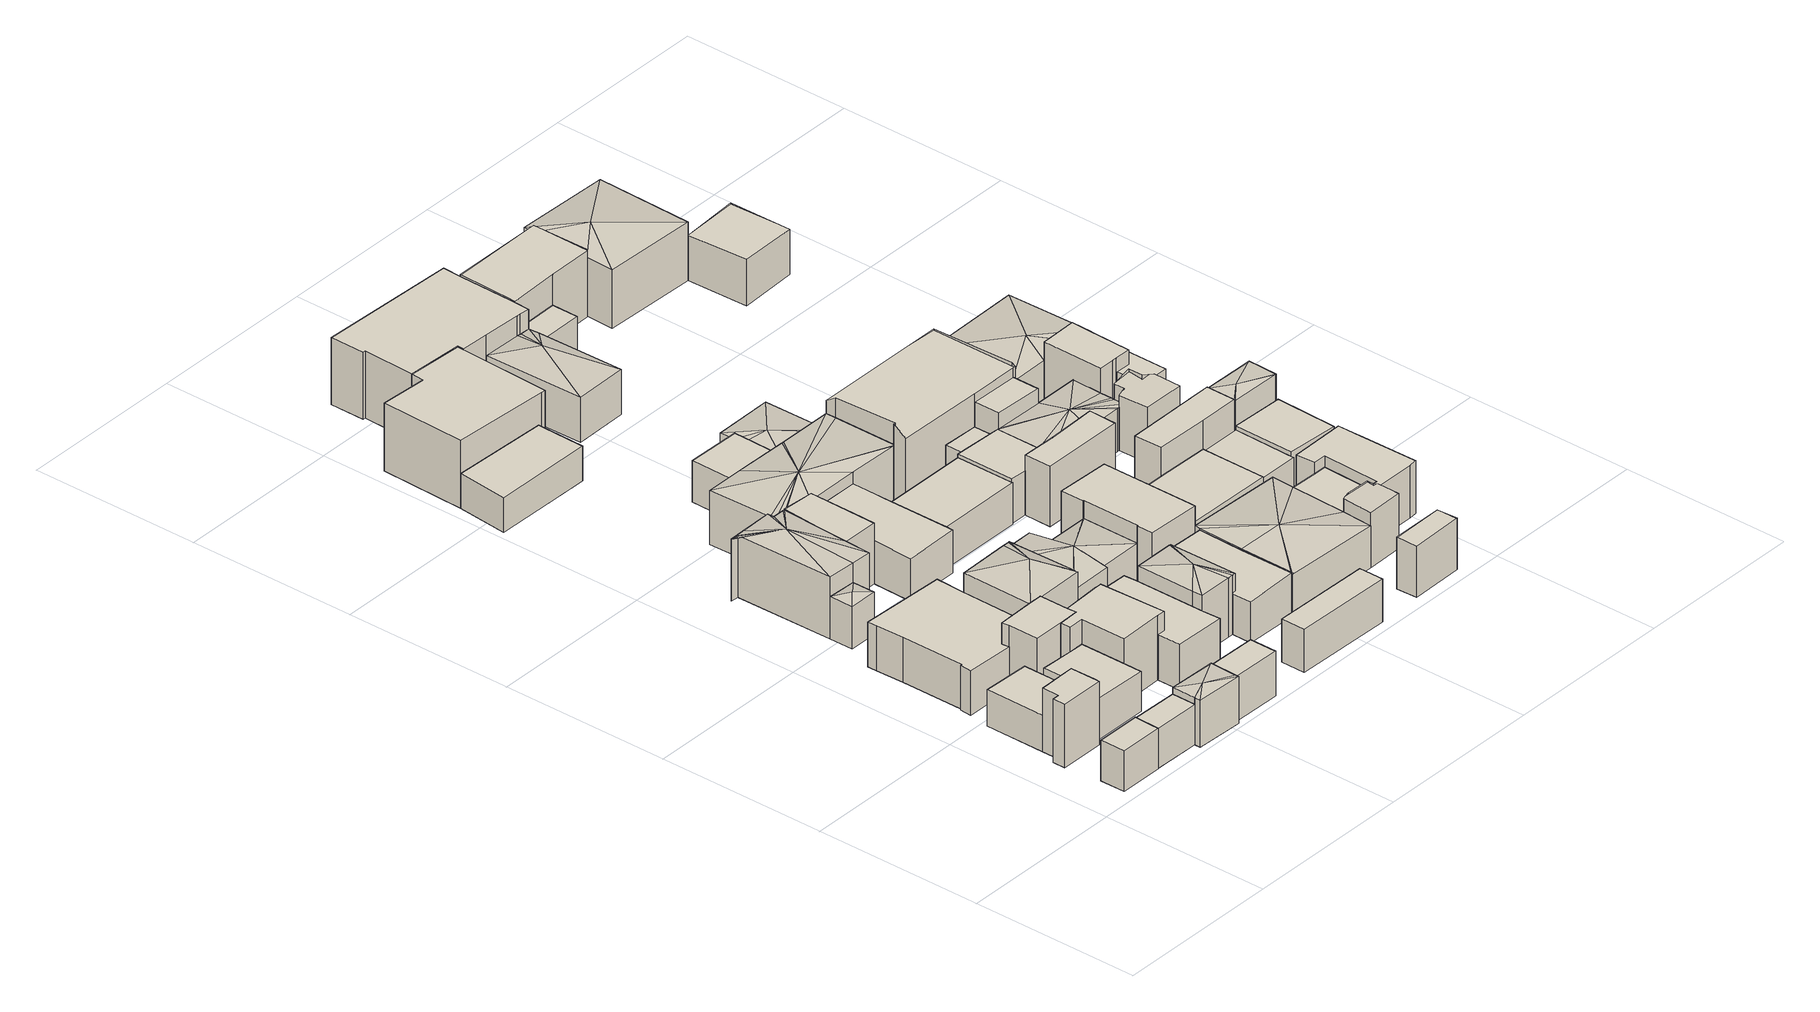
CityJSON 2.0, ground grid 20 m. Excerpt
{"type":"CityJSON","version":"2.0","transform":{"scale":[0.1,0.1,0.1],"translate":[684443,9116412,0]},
"CityObjects":{
"building1":{"type":"Building","attributes":{"Building Type":"Residential","Roof Shape":"gable","Roof Material":"Concrete Glazed Tile","Roof Material Code":"1","Roof Direction":"west","Building Height":4.78,"Roof Slope":26.3,"Footprint Area":15.77,"Solar PV Capacity Low":1.97,"Solar PV Capacity High":2.59,"Solar Annual Energy Low":2846,"Solar Annual Energy High":3751,"Suitable PV Area":11.78},"geometry":[{"type":"MultiSurface","lod":"2.2","boundaries":[[[0,1,2,3,4]],[[4,3,5,6]],[[3,2,7,5]],[[2,1,8,7]],[[1,0,9,8]],[[0,4,6,9]],[[6,5,7,8,9]]]}]},
"building2":{"type":"Building","attributes":{"Building Type":"Residential","Roof Shape":"flat","Roof Material":"Concrete Glazed Tile","Roof Material Code":"1","Roof Direction":"west","Building Height":7.51,"Roof Slope":6.6,"Footprint Area":17.3,"Solar PV Capacity Low":2.17,"Solar PV Capacity High":2.85,"Solar Annual Energy Low":3124,"Solar Annual Energy High":4117,"Suitable PV Area":12.93},"geometry":[{"type":"MultiSurface","lod":"2.2","boundaries":[[[10,11,12,13,14,15,16]],[[16,15,17,18]],[[15,14,19,17]],[[14,13,20,19]],[[13,12,21,20]],[[12,11,22,21]],[[11,10,23,22]],[[10,16,18,23]],[[18,17,19,20,21,22,23]]]}]},
"building3":{"type":"Building","attributes":{"Building Type":"Residential","Roof Shape":"shed","Roof Material":"Concrete Glazed Tile","Roof Material Code":"1","Roof Direction":"west","Building Height":4.11,"Roof Slope":19,"Footprint Area":41.06,"Solar PV Capacity Low":5.14,"Solar PV Capacity High":6.75,"Solar Annual Energy Low":7414,"Solar Annual Energy High":9770,"Suitable PV Area":30.69},"geometry":[{"type":"MultiSurface","lod":"2.2","boundaries":[[[24,12,11,25,26,27]],[[27,26,28,29]],[[26,25,30,28]],[[25,11,31,30]],[[11,12,32,31]],[[12,24,33,32]],[[24,27,29,33]],[[29,28,30,31,32,33]]]}]},
"building4":{"type":"Building","attributes":{"Building Type":"Residential","Roof Shape":"gable","Roof Material":"Concrete Glazed Tile","Roof Material Code":"1","Roof Direction":"west","Building Height":4.69,"Roof Slope":28.3,"Footprint Area":16.14,"Solar PV Capacity Low":2.02,"Solar PV Capacity High":2.65,"Solar Annual Energy Low":2914,"Solar Annual Energy High":3841,"Suitable PV Area":12.07},"geometry":[{"type":"MultiSurface","lod":"2.2","boundaries":[[[34,4,3,35]],[[35,3,36,37]],[[3,4,38,36]],[[4,34,39,38]],[[34,35,37,39]],[[37,36,38,39]]]}]},
"building5":{"type":"Building","attributes":{"Building Type":"Residential","Roof Shape":"shed","Roof Material":"Concrete Glazed Tile","Roof Material Code":"1","Roof Direction":"west","Building Height":4.68,"Roof Slope":18.8,"Footprint Area":48.75,"Solar PV Capacity Low":6.1,"Solar PV Capacity High":8.02,"Solar Annual Energy Low":8801,"Solar Annual Energy High":11598,"Suitable PV Area":36.44},"geometry":[{"type":"MultiSurface","lod":"2.2","boundaries":[[[40,26,25,11,10,41,42,43]],[[43,42,44,45]],[[42,41,46,44]],[[41,10,47,46]],[[10,11,48,47]],[[11,25,49,48]],[[25,26,50,49]],[[26,40,51,50]],[[40,43,45,51]],[[45,44,46,47,48,49,50,51]]]}]},
"building6":{"type":"Building","attributes":{"Building Type":"Residential","Roof Shape":"hip","Roof Material":"Concrete Glazed Tile","Roof Material Code":"1","Roof Direction":"west","Building Height":5.46,"Roof Slope":26.6,"Footprint Area":20.39,"Solar PV Capacity Low":2.55,"Solar PV Capacity High":3.35,"Solar Annual Energy Low":3681,"Solar Annual Energy High":4852,"Suitable PV Area":15.24},"geometry":[{"type":"MultiSurface","lod":"2.2","boundaries":[[[34,35,52,53,54,55,56]],[[56,55,57,58]],[[55,54,59,57]],[[54,53,60,59]],[[53,52,61,60]],[[52,35,62,61]],[[35,34,63,62]],[[34,56,58,63]],[[58,57,64]],[[57,59,64]],[[59,60,64]],[[60,61,64]],[[61,62,64]],[[62,63,64]],[[63,58,64]]]}]},
"building7":{"type":"Building","attributes":{"Building Type":"Residential","Roof Shape":"shed","Roof Material":"Concrete Glazed Tile","Roof Material Code":"1","Roof Direction":"west","Building Height":5.04,"Roof Slope":12.3,"Footprint Area":132.58,"Solar PV Capacity Low":16.6,"Solar PV Capacity High":21.8,"Solar Annual Energy Low":23937,"Solar Annual Energy High":31547,"Suitable PV Area":99.11},"geometry":[{"type":"MultiSurface","lod":"2.2","boundaries":[[[65,66,67,68,69,70,71,72,73,74,75,76]],[[76,75,77,78]],[[75,74,79,77]],[[74,73,80,79]],[[73,72,81,80]],[[72,71,82,81]],[[71,70,83,82]],[[70,69,84,83]],[[69,68,85,84]],[[68,67,86,85]],[[67,66,87,86]],[[66,65,88,87]],[[65,76,78,88]],[[78,77,79,80,81,82,83,84,85,86,87,88]]]}]},
"building8":{"type":"Building","attributes":{"Building Type":"Residential","Roof Shape":"flat","Roof Material":"Concrete Glazed Tile","Roof Material Code":"1","Roof Direction":"west","Building Height":7.63,"Roof Slope":12.2,"Footprint Area":27.35,"Solar PV Capacity Low":3.42,"Solar PV Capacity High":4.5,"Solar Annual Energy Low":4938,"Solar Annual Energy High":6508,"Suitable PV Area":20.45},"geometry":[{"type":"MultiSurface","lod":"2.2","boundaries":[[[71,89,90,91,92,93,94,73,72]],[[72,73,95,96]],[[73,94,97,95]],[[94,93,98,97]],[[93,92,99,98]],[[92,91,100,99]],[[91,90,101,100]],[[90,89,102,101]],[[89,71,103,102]],[[71,72,96,103]],[[96,95,97,98,99,100,101,102,103]]]}]},
"building9":{"type":"Building","attributes":{"Building Type":"Residential","Roof Shape":"hip","Roof Material":"Concrete Glazed Tile","Roof Material Code":"1","Roof Direction":"west","Building Height":5,"Roof Slope":24.6,"Footprint Area":9.31,"Solar PV Capacity Low":1.17,"Solar PV Capacity High":1.53,"Solar Annual Energy Low":1681,"Solar Annual Energy High":2215,"Suitable PV Area":6.96},"geometry":[{"type":"MultiSurface","lod":"2.2","boundaries":[[[104,105,106,107]],[[107,106,108,109]],[[106,105,110,108]],[[105,104,111,110]],[[104,107,109,111]],[[109,108,112]],[[108,110,112]],[[110,111,112]],[[111,109,112]]]}]},
"building10":{"type":"Building","attributes":{"Building Type":"Residential","Roof Shape":"flat","Roof Material":"Concrete Glazed Tile","Roof Material Code":"1","Roof Direction":"west","Building Height":7.56,"Roof Slope":8.3,"Footprint Area":49.57,"Solar PV Capacity Low":6.21,"Solar PV Capacity High":8.15,"Solar Annual Energy Low":8949,"Solar Annual Energy High":11795,"Suitable PV Area":37.05},"geometry":[{"type":"MultiSurface","lod":"2.2","boundaries":[[[113,114,92,91,90,40,43,42,115,116,117]],[[117,116,118,119]],[[116,115,120,118]],[[115,42,121,120]],[[42,43,122,121]],[[43,40,123,122]],[[40,90,101,123]],[[90,91,100,101]],[[91,92,99,100]],[[92,114,124,99]],[[114,113,125,124]],[[113,117,119,125]],[[119,118,120,121,122,123,101,100,99,124,125]]]}]},
"building11":{"type":"Building","attributes":{"Building Type":"Residential","Roof Shape":"hip","Roof Material":"Concrete Glazed Tile","Roof Material Code":"1","Roof Direction":"west","Building Height":7.32,"Roof Slope":21.8,"Footprint Area":71.79,"Solar PV Capacity Low":8.99,"Solar PV Capacity High":11.81,"Solar Annual Energy Low":12962,"Solar Annual Energy High":17083,"Suitable PV Area":53.67},"geometry":[{"type":"MultiSurface","lod":"2.2","boundaries":[[[126,127,128,129,130,131,132,133,134,105,104,135]],[[135,104,136,137]],[[104,105,138,136]],[[105,134,139,138]],[[134,133,140,139]],[[133,132,141,140]],[[132,131,142,141]],[[131,130,143,142]],[[130,129,144,143]],[[129,128,145,144]],[[128,127,146,145]],[[127,126,147,146]],[[126,135,137,147]],[[137,136,148]],[[136,138,148]],[[138,139,148]],[[139,140,148]],[[140,141,148]],[[141,142,148]],[[142,143,148]],[[143,144,148]],[[144,145,148]],[[145,146,148]],[[146,147,148]],[[147,137,148]]]}]},
"building12":{"type":"Building","attributes":{"Building Type":"Residential","Roof Shape":"flat","Roof Material":"Concrete Glazed Tile","Roof Material Code":"1","Roof Direction":"west","Building Height":5.33,"Roof Slope":9.5,"Footprint Area":19.1,"Solar PV Capacity Low":2.39,"Solar PV Capacity High":3.14,"Solar Annual Energy Low":3448,"Solar Annual Energy High":4544,"Suitable PV Area":14.28},"geometry":[{"type":"MultiSurface","lod":"2.2","boundaries":[[[149,56,55,150]],[[150,55,151,152]],[[55,56,153,151]],[[56,149,154,153]],[[149,150,152,154]],[[152,151,153,154]]]}]},
"building13":{"type":"Building","attributes":{"Building Type":"Residential","Roof Shape":"hip","Roof Material":"Concrete Glazed Tile","Roof Material Code":"1","Roof Direction":"west","Building Height":7.33,"Roof Slope":29.8,"Footprint Area":62.28,"Solar PV Capacity Low":7.8,"Solar PV Capacity High":10.24,"Solar Annual Energy Low":11245,"Solar Annual Energy High":14820,"Suitable PV Area":46.56},"geometry":[{"type":"MultiSurface","lod":"2.2","boundaries":[[[155,156,75,74,157,158,159,160]],[[160,159,161,162]],[[159,158,163,161]],[[158,157,164,163]],[[157,74,165,164]],[[74,75,166,165]],[[75,156,167,166]],[[156,155,168,167]],[[155,160,162,168]],[[162,161,169]],[[161,163,169]],[[163,164,169]],[[164,165,169]],[[165,166,169]],[[166,167,169]],[[167,168,169]],[[168,162,169]]]}]},
"building14":{"type":"Building","attributes":{"Building Type":"Residential","Roof Shape":"gable","Roof Material":"Concrete Glazed Tile","Roof Material Code":"1","Roof Direction":"west","Building Height":7.2,"Roof Slope":34.1,"Footprint Area":34.38,"Solar PV Capacity Low":4.31,"Solar PV Capacity High":5.65,"Solar Annual Energy Low":6208,"Solar Annual Energy High":8181,"Suitable PV Area":25.7},"geometry":[{"type":"MultiSurface","lod":"2.2","boundaries":[[[170,171,127,126,172]],[[172,126,173,174]],[[126,127,175,173]],[[127,171,176,175]],[[171,170,177,176]],[[170,172,174,177]],[[174,173,175,176,177]]]}]},
"building15":{"type":"Building","attributes":{"Building Type":"Residential","Roof Shape":"shed","Roof Material":"Concrete Glazed Tile","Roof Material Code":"1","Roof Direction":"west","Building Height":5.22,"Roof Slope":15.3,"Footprint Area":68.19,"Solar PV Capacity Low":8.54,"Solar PV Capacity High":11.21,"Solar Annual Energy Low":12311,"Solar Annual Energy High":16225,"Suitable PV Area":50.97},"geometry":[{"type":"MultiSurface","lod":"2.2","boundaries":[[[178,114,113,117,116,115,179,180,181,182,183,184,185]],[[185,184,186,187]],[[184,183,188,186]],[[183,182,189,188]],[[182,181,190,189]],[[181,180,191,190]],[[180,179,192,191]],[[179,115,193,192]],[[115,116,194,193]],[[116,117,195,194]],[[117,113,196,195]],[[113,114,197,196]],[[114,178,198,197]],[[178,185,187,198]],[[187,186,188,189,190,191,192,193,194,195,196,197,198]]]}]},
"building16":{"type":"Building","attributes":{"Building Type":"Residential","Roof Shape":"flat","Roof Material":"Concrete Glazed Tile","Roof Material Code":"1","Roof Direction":"west","Building Height":4.12,"Roof Slope":5.5,"Footprint Area":69.29,"Solar PV Capacity Low":8.68,"Solar PV Capacity High":11.39,"Solar Annual Energy Low":12509,"Solar Annual Energy High":16486,"Suitable PV Area":51.79},"geometry":[{"type":"MultiSurface","lod":"2.2","boundaries":[[[199,200,201,202]],[[202,201,203,204]],[[201,200,205,203]],[[200,199,206,205]],[[199,202,204,206]],[[204,203,205,206]]]}]},
"building17":{"type":"Building","attributes":{"Building Type":"Residential","Roof Shape":"gable","Roof Material":"Clay Tile Shingle","Roof Material Code":"3","Roof Direction":"west","Building Height":5.03,"Roof Slope":33.8,"Footprint Area":82.22,"Solar PV Capacity Low":10.29,"Solar PV Capacity High":13.52,"Solar Annual Energy Low":14844,"Solar Annual Energy High":19564,"Suitable PV Area":61.46},"geometry":[{"type":"MultiSurface","lod":"2.2","boundaries":[[[170,172,207,208,209,210,211,212,213,214,171]],[[171,214,215,216]],[[214,213,217,215]],[[213,212,218,217]],[[212,211,219,218]],[[211,210,220,219]],[[210,209,221,220]],[[209,208,222,221]],[[208,207,223,222]],[[207,172,224,223]],[[172,170,225,224]],[[170,171,216,225]],[[215,217,218,219,220,221,222,223,224,225,216]]]}]},
"building18":{"type":"Building","attributes":{"Building Type":"Residential","Roof Shape":"shed","Roof Material":"Clay Tile Shingle","Roof Material Code":"3","Roof Direction":"west","Building Height":7.73,"Roof Slope":14.9,"Footprint Area":135.51,"Solar PV Capacity Low":16.97,"Solar PV Capacity High":22.28,"Solar Annual Energy Low":24465,"Solar Annual Energy High":32242,"Suitable PV Area":101.29},"geometry":[{"type":"MultiSurface","lod":"2.2","boundaries":[[[226,227,228,202,229,230,231,232]],[[232,231,233,234]],[[231,230,235,233]],[[230,229,236,235]],[[229,202,237,236]],[[202,228,238,237]],[[228,227,239,238]],[[227,226,240,239]],[[226,232,234,240]],[[234,233,235,236,237,238,239,240]]]}]},
"building19":{"type":"Building","attributes":{"Building Type":"Residential","Roof Shape":"hip","Roof Material":"Concrete Glazed Tile","Roof Material Code":"1","Roof Direction":"west","Building Height":7.01,"Roof Slope":26.9,"Footprint Area":41.71,"Solar PV Capacity Low":5.22,"Solar PV Capacity High":6.86,"Solar Annual Energy Low":7531,"Solar Annual Energy High":9926,"Suitable PV Area":31.18},"geometry":[{"type":"MultiSurface","lod":"2.2","boundaries":[[[241,242,183,182,181,243,244,245,246]],[[246,245,247,248]],[[245,244,249,247]],[[244,243,250,249]],[[243,181,251,250]],[[181,182,252,251]],[[182,183,253,252]],[[183,242,254,253]],[[242,241,255,254]],[[241,246,248,255]],[[248,247,256]],[[247,249,256]],[[249,250,256]],[[250,251,256]],[[251,252,256]],[[252,253,256]],[[253,254,256]],[[254,255,256]],[[255,248,256]]]}]},
"building20":{"type":"Building","attributes":{"Building Type":"Residential","Roof Shape":"hip","Roof Material":"Concrete Glazed Tile","Roof Material Code":"1","Roof Direction":"west","Building Height":4.99,"Roof Slope":22.2,"Footprint Area":86.99,"Solar PV Capacity Low":10.89,"Solar PV Capacity High":14.3,"Solar Annual Energy Low":15705,"Solar Annual Energy High":20698,"Suitable PV Area":65.02},"geometry":[{"type":"MultiSurface","lod":"2.2","boundaries":[[[257,258,259,260,261,155,160,158,159,262,263,264,265]],[[265,264,266,267]],[[264,263,268,266]],[[263,262,269,268]],[[262,159,270,269]],[[159,158,271,270]],[[158,160,272,271]],[[160,155,273,272]],[[155,261,274,273]],[[261,260,275,274]],[[260,259,276,275]],[[259,258,277,276]],[[258,257,278,277]],[[257,265,267,278]],[[267,266,279]],[[266,268,279]],[[268,269,279]],[[269,270,279]],[[270,271,279]],[[271,272,279]],[[272,273,279]],[[273,274,279]],[[274,275,279]],[[275,276,279]],[[276,277,279]],[[277,278,279]],[[278,267,279]]]}]},
"building21":{"type":"Building","attributes":{"Building Type":"Residential","Roof Shape":"hip","Roof Material":"Clay Tile Shingle","Roof Material Code":"3","Roof Direction":"west","Building Height":6.38,"Roof Slope":25.1,"Footprint Area":155.49,"Solar PV Capacity Low":19.47,"Solar PV Capacity High":25.57,"Solar Annual Energy Low":28072,"Solar Annual Energy High":36997,"Suitable PV Area":116.23},"geometry":[{"type":"MultiSurface","lod":"2.2","boundaries":[[[280,281,282,283,284,130,129,128,127,171,214,285,286,287,288]],[[288,287,289,290]],[[287,286,291,289]],[[286,285,292,291]],[[285,214,293,292]],[[214,171,294,293]],[[171,127,295,294]],[[127,128,296,295]],[[128,129,297,296]],[[129,130,298,297]],[[130,284,299,298]],[[284,283,300,299]],[[283,282,301,300]],[[282,281,302,301]],[[281,280,303,302]],[[280,288,290,303]],[[290,289,304]],[[289,291,304]],[[291,292,304]],[[292,293,304]],[[293,294,304]],[[294,295,304]],[[295,296,304]],[[296,297,304]],[[297,298,304]],[[298,299,304]],[[299,300,304]],[[300,301,304]],[[301,302,304]],[[302,303,304]],[[303,290,304]]]}]},
"building22":{"type":"Building","attributes":{"Building Type":"Residential","Roof Shape":"flat","Roof Material":"Concrete Glazed Tile","Roof Material Code":"1","Roof Direction":"west","Building Height":5.06,"Roof Slope":8.4,"Footprint Area":34.23,"Solar PV Capacity Low":4.29,"Solar PV Capacity High":5.63,"Solar Annual Energy Low":6179,"Solar Annual Energy High":8144,"Suitable PV Area":25.58},"geometry":[{"type":"MultiSurface","lod":"2.2","boundaries":[[[305,306,307,308]],[[308,307,309,310]],[[307,306,311,309]],[[306,305,312,311]],[[305,308,310,312]],[[310,309,311,312]]]}]},
"building23":{"type":"Building","attributes":{"Building Type":"Residential","Roof Shape":"flat","Roof Material":"Concrete Glazed Tile","Roof Material Code":"1","Roof Direction":"west","Building Height":4.91,"Roof Slope":11.2,"Footprint Area":39.02,"Solar PV Capacity Low":4.89,"Solar PV Capacity High":6.42,"Solar Annual Energy Low":7045,"Solar Annual Energy High":9285,"Suitable PV Area":29.17},"geometry":[{"type":"MultiSurface","lod":"2.2","boundaries":[[[313,282,281,314,315]],[[315,314,316,317]],[[314,281,318,316]],[[281,282,319,318]],[[282,313,320,319]],[[313,315,317,320]],[[317,316,318,319,320]]]}]},
"building24":{"type":"Building","attributes":{"Building Type":"Residential","Roof Shape":"gable","Roof Material":"Concrete Glazed Tile","Roof Material Code":"1","Roof Direction":"west","Building Height":4.79,"Roof Slope":34.4,"Footprint Area":74.93,"Solar PV Capacity Low":9.38,"Solar PV Capacity High":12.32,"Solar Annual Energy Low":13529,"Solar Annual Energy High":17830,"Suitable PV Area":56.01},"geometry":[{"type":"MultiSurface","lod":"2.2","boundaries":[[[321,322,323,242,246,245,244,324,325,326]],[[326,325,327,328]],[[325,324,329,327]],[[324,244,330,329]],[[244,245,331,330]],[[245,246,332,331]],[[246,242,333,332]],[[242,323,334,333]],[[323,322,335,334]],[[322,321,336,335]],[[321,326,328,336]],[[328,327,329,330,331,332,333,334,335,336]]]}]},
"building25":{"type":"Building","attributes":{"Building Type":"Residential","Roof Shape":"flat","Roof Material":"Concrete Glazed Tile","Roof Material Code":"1","Roof Direction":"west","Building Height":4.92,"Roof Slope":10.2,"Footprint Area":72.99,"Solar PV Capacity Low":9.14,"Solar PV Capacity High":12,"Solar Annual Energy Low":13179,"Solar Annual Energy High":17368,"Suitable PV Area":54.56},"geometry":[{"type":"MultiSurface","lod":"2.2","boundaries":[[[212,211,210,209,337,338,339]],[[339,338,340,341]],[[338,337,342,340]],[[337,209,343,342]],[[209,210,344,343]],[[210,211,345,344]],[[211,212,346,345]],[[212,339,341,346]],[[341,340,342,343,344,345,346]]]}]},
"building26":{"type":"Building","attributes":{"Building Type":"Residential","Roof Shape":"shed","Roof Material":"Concrete Glazed Tile","Roof Material Code":"1","Roof Direction":"west","Building Height":6.86,"Roof Slope":19.3,"Footprint Area":76.65,"Solar PV Capacity Low":9.6,"Solar PV Capacity High":12.6,"Solar Annual Energy Low":13838,"Solar Annual Energy High":18238,"Suitable PV Area":57.29},"geometry":[{"type":"MultiSurface","lod":"2.2","boundaries":[[[347,258,257,265,264,348,349,350,351,352]],[[352,351,353,354]],[[351,350,355,353]],[[350,349,356,355]],[[349,348,357,356]],[[348,264,358,357]],[[264,265,359,358]],[[265,257,360,359]],[[257,258,361,360]],[[258,347,362,361]],[[347,352,354,362]],[[354,353,355,356,357,358,359,360,361,362]]]}]},
"building27":{"type":"Building","attributes":{"Building Type":"Residential","Roof Shape":"shed","Roof Material":"Concrete Glazed Tile","Roof Material Code":"1","Roof Direction":"west","Building Height":7.56,"Roof Slope":16.4,"Footprint Area":178.53,"Solar PV Capacity Low":22.35,"Solar PV Capacity High":29.36,"Solar Annual Energy Low":32233,"Solar Annual Energy High":42480,"Suitable PV Area":133.45},"geometry":[{"type":"MultiSurface","lod":"2.2","boundaries":[[[363,364,365,226,232,231,366,367,368,369,370,371,372]],[[372,371,373,374]],[[371,370,375,373]],[[370,369,376,375]],[[369,368,377,376]],[[368,367,378,377]],[[367,366,379,378]],[[366,231,380,379]],[[231,232,381,380]],[[232,226,240,381]],[[226,365,382,240]],[[365,364,383,382]],[[364,363,384,383]],[[363,372,374,384]],[[374,373,375,376,377,378,379,380,381,240,382,383,384]]]}]},
"building28":{"type":"Building","attributes":{"Building Type":"Residential","Roof Shape":"hip","Roof Material":"Concrete Glazed Tile","Roof Material Code":"1","Roof Direction":"west","Building Height":4.21,"Roof Slope":21.5,"Footprint Area":55.95,"Solar PV Capacity Low":7.01,"Solar PV Capacity High":9.2,"Solar Annual Energy Low":10102,"Solar Annual Energy High":13313,"Suitable PV Area":41.82},"geometry":[{"type":"MultiSurface","lod":"2.2","boundaries":[[[385,315,314,280,288,386,387]],[[387,386,388,389]],[[386,288,390,388]],[[288,280,391,390]],[[280,314,392,391]],[[314,315,393,392]],[[315,385,394,393]],[[385,387,389,394]],[[389,388,395]],[[388,390,395]],[[390,391,395]],[[391,392,395]],[[392,393,395]],[[393,394,395]],[[394,389,395]]]}]},
"building29":{"type":"Building","attributes":{"Building Type":"Residential","Roof Shape":"hip","Roof Material":"Clay Tile Shingle","Roof Material Code":"3","Roof Direction":"west","Building Height":5.3,"Roof Slope":27.4,"Footprint Area":74.65,"Solar PV Capacity Low":9.35,"Solar PV Capacity High":12.28,"Solar Annual Energy Low":13478,"Solar Annual Energy High":17763,"Suitable PV Area":55.8},"geometry":[{"type":"MultiSurface","lod":"2.2","boundaries":[[[369,396,367,366,397,398,399]],[[399,398,400,401]],[[398,397,402,400]],[[397,366,403,402]],[[366,367,404,403]],[[367,396,405,404]],[[396,369,406,405]],[[369,399,401,406]],[[401,400,407]],[[400,402,407]],[[402,403,407]],[[403,404,407]],[[404,405,407]],[[405,406,407]],[[406,401,407]]]}]},
"building30":{"type":"Building","attributes":{"Building Type":"Residential","Roof Shape":"hip","Roof Material":"Concrete Aluminum Tile","Roof Material Code":"2","Roof Direction":"west","Building Height":4.99,"Roof Slope":21.9,"Footprint Area":147.91,"Solar PV Capacity Low":18.52,"Solar PV Capacity High":24.32,"Solar Annual Energy Low":26704,"Solar Annual Energy High":35194,"Suitable PV Area":110.56},"geometry":[{"type":"MultiSurface","lod":"2.2","boundaries":[[[408,322,321,326,325,409,410,411,412,413]],[[413,412,414,415]],[[412,411,416,414]],[[411,410,417,416]],[[410,409,418,417]],[[409,325,419,418]],[[325,326,328,419]],[[326,321,420,328]],[[321,322,421,420]],[[322,408,422,421]],[[408,413,415,422]],[[415,414,423]],[[414,416,423]],[[416,417,423]],[[417,418,423]],[[418,419,423]],[[419,328,423]],[[328,420,423]],[[420,421,423]],[[421,422,423]],[[422,415,423]]]}]},
"building31":{"type":"Building","attributes":{"Building Type":"Residential","Roof Shape":"shed","Roof Material":"Concrete Glazed Tile","Roof Material Code":"1","Roof Direction":"west","Building Height":5.12,"Roof Slope":16.5,"Footprint Area":42.01,"Solar PV Capacity Low":5.26,"Solar PV Capacity High":6.91,"Solar Annual Energy Low":7585,"Solar Annual Energy High":9996,"Suitable PV Area":31.4},"geometry":[{"type":"MultiSurface","lod":"2.2","boundaries":[[[424,425,339,338,426,427,428,429]],[[429,428,430,431]],[[428,427,432,430]],[[427,426,433,432]],[[426,338,434,433]],[[338,339,435,434]],[[339,425,436,435]],[[425,424,437,436]],[[424,429,431,437]],[[431,430,432,433,434,435,436,437]]]}]},
"building32":{"type":"Building","attributes":{"Building Type":"Residential","Roof Shape":"shed","Roof Material":"Concrete Glazed Tile","Roof Material Code":"1","Roof Direction":"west","Building Height":4.43,"Roof Slope":15,"Footprint Area":11.63,"Solar PV Capacity Low":1.46,"Solar PV Capacity High":1.91,"Solar Annual Energy Low":2100,"Solar Annual Energy High":2767,"Suitable PV Area":8.69},"geometry":[{"type":"MultiSurface","lod":"2.2","boundaries":[[[438,425,424,439]],[[439,424,440,441]],[[424,425,442,440]],[[425,438,443,442]],[[438,439,441,443]],[[441,440,442,443]]]}]},
"building33":{"type":"Building","attributes":{"Building Type":"Residential","Roof Shape":"flat","Roof Material":"Concrete Glazed Tile","Roof Material Code":"1","Roof Direction":"west","Building Height":7.09,"Roof Slope":9.6,"Footprint Area":32.17,"Solar PV Capacity Low":4.03,"Solar PV Capacity High":5.29,"Solar Annual Energy Low":5807,"Solar Annual Energy High":7654,"Suitable PV Area":24.04},"geometry":[{"type":"MultiSurface","lod":"2.2","boundaries":[[[426,444,445,446,427]],[[427,446,447,448]],[[446,445,449,447]],[[445,444,450,449]],[[444,426,451,450]],[[426,427,448,451]],[[448,447,449,450,451]]]}]},
"building34":{"type":"Building","attributes":{"Building Type":"Residential","Roof Shape":"gable","Roof Material":"Concrete Glazed Tile","Roof Material Code":"1","Roof Direction":"west","Building Height":6.03,"Roof Slope":28.9,"Footprint Area":16.14,"Solar PV Capacity Low":2.02,"Solar PV Capacity High":2.65,"Solar Annual Energy Low":2913,"Solar Annual Energy High":3840,"Suitable PV Area":12.06},"geometry":[{"type":"MultiSurface","lod":"2.2","boundaries":[[[452,453,454,455]],[[455,454,456,457]],[[454,453,458,456]],[[453,452,459,458]],[[452,455,457,459]],[[457,456,458,459]]]}]},
"building35":{"type":"Building","attributes":{"Building Type":"Residential","Roof Shape":"flat","Roof Material":"Concrete Glazed Tile","Roof Material Code":"1","Roof Direction":"west","Building Height":4.4,"Roof Slope":14.8,"Footprint Area":85.26,"Solar PV Capacity Low":10.67,"Solar PV Capacity High":14.02,"Solar Annual Energy Low":15393,"Solar Annual Energy High":20286,"Suitable PV Area":63.73},"geometry":[{"type":"MultiSurface","lod":"2.2","boundaries":[[[460,351,350,461,462,463]],[[463,462,464,465]],[[462,461,466,464]],[[461,350,467,466]],[[350,351,468,467]],[[351,460,469,468]],[[460,463,465,469]],[[465,464,466,467,468,469]]]}]},
"building36":{"type":"Building","attributes":{"Building Type":"Residential","Roof Shape":"gable","Roof Material":"Concrete Glazed Tile","Roof Material Code":"1","Roof Direction":"west","Building Height":7.94,"Roof Slope":34.4,"Footprint Area":172.15,"Solar PV Capacity Low":21.55,"Solar PV Capacity High":28.31,"Solar Annual Energy Low":31080,"Solar Annual Energy High":40962,"Suitable PV Area":128.68},"geometry":[{"type":"MultiSurface","lod":"2.2","boundaries":[[[470,471,386,288,287,286,285,472,473,474,475]],[[475,474,476,477]],[[474,473,478,476]],[[473,472,479,478]],[[472,285,480,479]],[[285,286,481,480]],[[286,287,482,481]],[[287,288,483,482]],[[288,386,484,483]],[[386,471,485,484]],[[471,470,486,485]],[[470,475,477,486]],[[477,476,478,479,480,481,482,483,484,485,486]]]}]},
"building37":{"type":"Building","attributes":{"Building Type":"Residential","Roof Shape":"flat","Roof Material":"Concrete Glazed Tile","Roof Material Code":"1","Roof Direction":"west","Building Height":4.2,"Roof Slope":14.7,"Footprint Area":18.39,"Solar PV Capacity Low":2.3,"Solar PV Capacity High":3.02,"Solar Annual Energy Low":3320,"Solar Annual Energy High":4376,"Suitable PV Area":13.75},"geometry":[{"type":"MultiSurface","lod":"2.2","boundaries":[[[487,370,369,399,488]],[[488,399,489,490]],[[399,369,491,489]],[[369,370,492,491]],[[370,487,493,492]],[[487,488,490,493]],[[490,489,491,492,493]]]}]},
"building38":{"type":"Building","attributes":{"Building Type":"Residential","Roof Shape":"gable","Roof Material":"Concrete Glazed Tile","Roof Material Code":"1","Roof Direction":"west","Building Height":6.54,"Roof Slope":33.2,"Footprint Area":14.38,"Solar PV Capacity Low":1.8,"Solar PV Capacity High":2.36,"Solar Annual Energy Low":2596,"Solar Annual Energy High":3421,"Suitable PV Area":10.75},"geometry":[{"type":"MultiSurface","lod":"2.2","boundaries":[[[494,495,496,497,411,410,498]],[[498,410,499,500]],[[410,411,501,499]],[[411,497,502,501]],[[497,496,503,502]],[[496,495,504,503]],[[495,494,505,504]],[[494,498,500,505]],[[500,499,501,502,503,504,505]]]}]},
"building39":{"type":"Building","attributes":{"Building Type":"Residential","Roof Shape":"flat","Roof Material":"Concrete Glazed Tile","Roof Material Code":"1","Roof Direction":"west","Building Height":4.87,"Roof Slope":10.5,"Footprint Area":32.49,"Solar PV Capacity Low":4.07,"Solar PV Capacity High":5.34,"Solar Annual Energy Low":5867,"Solar Annual Energy High":7732,"Suitable PV Area":24.29},"geometry":[{"type":"MultiSurface","lod":"2.2","boundaries":[[[506,412,411,497,496,507,508]],[[508,507,509,510]],[[507,496,511,509]],[[496,497,512,511]],[[497,411,513,512]],[[411,412,514,513]],[[412,506,515,514]],[[506,508,510,515]],[[510,509,511,512,513,514,515]]]}]},
"building40":{"type":"Building","attributes":{"Building Type":"Residential","Roof Shape":"shed","Roof Material":"Concrete Glazed Tile","Roof Material Code":"1","Roof Direction":"west","Building Height":6.82,"Roof Slope":19.2,"Footprint Area":18.29,"Solar PV Capacity Low":2.29,"Solar PV Capacity High":3.01,"Solar Annual Energy Low":3303,"Solar Annual Energy High":4353,"Suitable PV Area":13.67},"geometry":[{"type":"MultiSurface","lod":"2.2","boundaries":[[[474,473,516,517]],[[517,516,518,519]],[[516,473,520,518]],[[473,474,521,520]],[[474,517,519,521]],[[519,518,520,521]]]}]},
"building41":{"type":"Building","attributes":{"Building Type":"Residential","Roof Shape":"hip","Roof Material":"Concrete Glazed Tile","Roof Material Code":"1","Roof Direction":"west","Building Height":5.05,"Roof Slope":28.3,"Footprint Area":77.41,"Solar PV Capacity Low":9.69,"Solar PV Capacity High":12.73,"Solar Annual Energy Low":13976,"Solar Annual Energy High":18419,"Suitable PV Area":57.86},"geometry":[{"type":"MultiSurface","lod":"2.2","boundaries":[[[428,427,446,522,523,524,525,526,527,528,517,516,429]],[[429,516,529,431]],[[516,517,530,529]],[[517,528,531,530]],[[528,527,532,531]],[[527,526,533,532]],[[526,525,534,533]],[[525,524,535,534]],[[524,523,536,535]],[[523,522,537,536]],[[522,446,538,537]],[[446,427,432,538]],[[427,428,430,432]],[[428,429,431,430]],[[431,529,539]],[[529,530,539]],[[530,531,539]],[[531,532,539]],[[532,533,539]],[[533,534,539]],[[534,535,539]],[[535,536,539]],[[536,537,539]],[[537,538,539]],[[538,432,539]],[[432,430,539]],[[430,431,539]]]}]},
"building42":{"type":"Building","attributes":{"Building Type":"Residential","Roof Shape":"gable","Roof Material":"Concrete Glazed Tile","Roof Material Code":"1","Roof Direction":"west","Building Height":7.72,"Roof Slope":34.5,"Footprint Area":80.67,"Solar PV Capacity Low":10.1,"Solar PV Capacity High":13.27,"Solar Annual Energy Low":14564,"Solar Annual Energy High":19194,"Suitable PV Area":60.3},"geometry":[{"type":"MultiSurface","lod":"2.2","boundaries":[[[540,541,371,370,487,542]],[[542,487,543,544]],[[487,370,545,543]],[[370,371,546,545]],[[371,541,547,546]],[[541,540,548,547]],[[540,542,544,548]],[[544,543,545,546,547,548]]]}]},
"building43":{"type":"Building","attributes":{"Building Type":"Residential","Roof Shape":"gable","Roof Material":"Concrete Glazed Tile","Roof Material Code":"1","Roof Direction":"west","Building Height":7.78,"Roof Slope":25.9,"Footprint Area":37.51,"Solar PV Capacity Low":4.7,"Solar PV Capacity High":6.17,"Solar Annual Energy Low":6773,"Solar Annual Energy High":8926,"Suitable PV Area":28.04},"geometry":[{"type":"MultiSurface","lod":"2.2","boundaries":[[[549,460,463,550,551]],[[551,550,552,553]],[[550,463,554,552]],[[463,460,555,554]],[[460,549,556,555]],[[549,551,553,556]],[[553,552,554,555,556]]]}]},
"building44":{"type":"Building","attributes":{"Building Type":"Residential","Roof Shape":"gable","Roof Material":"Concrete Glazed Tile","Roof Material Code":"1","Roof Direction":"west","Building Height":4.1,"Roof Slope":34.1,"Footprint Area":37.15,"Solar PV Capacity Low":4.65,"Solar PV Capacity High":6.11,"Solar Annual Energy Low":6708,"Solar Annual Energy High":8840,"Suitable PV Area":27.77},"geometry":[{"type":"MultiSurface","lod":"2.2","boundaries":[[[550,463,462,557,558,559,560]],[[560,559,561,562]],[[559,558,563,561]],[[558,557,564,563]],[[557,462,565,564]],[[462,463,566,565]],[[463,550,567,566]],[[550,560,562,567]],[[562,561,563,564,565,566,567]]]}]},
"building45":{"type":"Building","attributes":{"Building Type":"Residential","Roof Shape":"flat","Roof Material":"Concrete Glazed Tile","Roof Material Code":"1","Roof Direction":"west","Building Height":6.16,"Roof Slope":13.2,"Footprint Area":55.18,"Solar PV Capacity Low":6.91,"Solar PV Capacity High":9.07,"Solar Annual Energy Low":9962,"Solar Annual Energy High":13129,"Suitable PV Area":41.24},"geometry":[{"type":"MultiSurface","lod":"2.2","boundaries":[[[568,506,508,507,496,495,494,569,570,571,572,573,574,575]],[[575,574,576,577]],[[574,573,578,576]],[[573,572,579,578]],[[572,571,580,579]],[[571,570,581,580]],[[570,569,582,581]],[[569,494,583,582]],[[494,495,584,583]],[[495,496,585,584]],[[496,507,586,585]],[[507,508,587,586]],[[508,506,588,587]],[[506,568,589,588]],[[568,575,577,589]],[[577,576,578,579,580,581,582,583,584,585,586,587,588,589]]]}]},
"building46":{"type":"Building","attributes":{"Building Type":"Residential","Roof Shape":"gable","Roof Material":"Concrete Glazed Tile","Roof Material Code":"1","Roof Direction":"west","Building Height":6.52,"Roof Slope":28.3,"Footprint Area":20.37,"Solar PV Capacity Low":2.55,"Solar PV Capacity High":3.35,"Solar Annual Energy Low":3677,"Solar Annual Energy High":4846,"Suitable PV Area":15.22},"geometry":[{"type":"MultiSurface","lod":"2.2","boundaries":[[[525,524,523,590,591,592,593,594]],[[594,593,595,596]],[[593,592,597,595]],[[592,591,598,597]],[[591,590,599,598]],[[590,523,600,599]],[[523,524,601,600]],[[524,525,602,601]],[[525,594,596,602]],[[596,595,597,598,599,600,601,602]]]}]},
"building47":{"type":"Building","attributes":{"Building Type":"Residential","Roof Shape":"shed","Roof Material":"Concrete Glazed Tile","Roof Material Code":"1","Roof Direction":"west","Building Height":4.51,"Roof Slope":10.7,"Footprint Area":46.13,"Solar PV Capacity Low":5.78,"Solar PV Capacity High":7.59,"Solar Annual Energy Low":8328,"Solar Annual Energy High":10976,"Suitable PV Area":34.48},"geometry":[{"type":"MultiSurface","lod":"2.2","boundaries":[[[603,604,560,559,605,606]],[[606,605,607,608]],[[605,559,609,607]],[[559,560,610,609]],[[560,604,611,610]],[[604,603,612,611]],[[603,606,608,612]],[[608,607,609,610,611,612]]]}]},
"building48":{"type":"Building","attributes":{"Building Type":"Residential","Roof Shape":"flat","Roof Material":"Concrete Glazed Tile","Roof Material Code":"1","Roof Direction":"west","Building Height":7.99,"Roof Slope":8.1,"Footprint Area":31.73,"Solar PV Capacity Low":3.97,"Solar PV Capacity High":5.22,"Solar Annual Energy Low":5728,"Solar Annual Energy High":7549,"Suitable PV Area":23.72},"geometry":[{"type":"MultiSurface","lod":"2.2","boundaries":[[[613,614,615,616,527,617,618,619]],[[619,618,620,621]],[[618,617,622,620]],[[617,527,623,622]],[[527,616,624,623]],[[616,615,625,624]],[[615,614,626,625]],[[614,613,627,626]],[[613,619,621,627]],[[621,620,622,623,624,625,626,627]]]}]},
"building49":{"type":"Building","attributes":{"Building Type":"Residential","Roof Shape":"hip","Roof Material":"Concrete Glazed Tile","Roof Material Code":"1","Roof Direction":"west","Building Height":7.57,"Roof Slope":24.4,"Footprint Area":22.02,"Solar PV Capacity Low":2.76,"Solar PV Capacity High":3.62,"Solar Annual Energy Low":3975,"Solar Annual Energy High":5238,"Suitable PV Area":16.46},"geometry":[{"type":"MultiSurface","lod":"2.2","boundaries":[[[551,550,560,603,604,628]],[[628,604,629,630]],[[604,603,631,629]],[[603,560,632,631]],[[560,550,633,632]],[[550,551,634,633]],[[551,628,630,634]],[[630,629,635]],[[629,631,635]],[[631,632,635]],[[632,633,635]],[[633,634,635]],[[634,630,635]]]}]},
"building50":{"type":"Building","attributes":{"Building Type":"Residential","Roof Shape":"shed","Roof Material":"Concrete Glazed Tile","Roof Material Code":"1","Roof Direction":"west","Building Height":6.26,"Roof Slope":14.9,"Footprint Area":19.43,"Solar PV Capacity Low":2.43,"Solar PV Capacity High":3.2,"Solar Annual Energy Low":3508,"Solar Annual Energy High":4623,"Suitable PV Area":14.52},"geometry":[{"type":"MultiSurface","lod":"2.2","boundaries":[[[613,619,618,636,594,593,592,637,638,639]],[[639,638,640,641]],[[638,637,642,640]],[[637,592,643,642]],[[592,593,644,643]],[[593,594,645,644]],[[594,636,646,645]],[[636,618,647,646]],[[618,619,648,647]],[[619,613,649,648]],[[613,639,641,649]],[[641,640,642,643,644,645,646,647,648,649]]]}]},
"building51":{"type":"Building","attributes":{"Building Type":"Residential","Roof Shape":"hip","Roof Material":"Concrete Glazed Tile","Roof Material Code":"1","Roof Direction":"west","Building Height":5.78,"Roof Slope":20.9,"Footprint Area":118.64,"Solar PV Capacity Low":14.86,"Solar PV Capacity High":19.51,"Solar Annual Energy Low":21421,"Solar Annual Energy High":28231,"Suitable PV Area":88.69},"geometry":[{"type":"MultiSurface","lod":"2.2","boundaries":[[[650,471,470,616,615,651]],[[651,615,652,653]],[[615,616,654,652]],[[616,470,655,654]],[[470,471,656,655]],[[471,650,657,656]],[[650,651,653,657]],[[653,652,658]],[[652,654,658]],[[654,655,658]],[[655,656,658]],[[656,657,658]],[[657,653,658]]]}]},
"building52":{"type":"Building","attributes":{"Building Type":"Residential","Roof Shape":"hip","Roof Material":"Concrete Glazed Tile","Roof Material Code":"1","Roof Direction":"west","Building Height":6.9,"Roof Slope":27.1,"Footprint Area":129.5,"Solar PV Capacity Low":16.21,"Solar PV Capacity High":21.3,"Solar Annual Energy Low":23381,"Solar Annual Energy High":30815,"Suitable PV Area":96.8},"geometry":[{"type":"MultiSurface","lod":"2.2","boundaries":[[[659,541,540,660,661,662]],[[662,661,663,664]],[[661,660,665,663]],[[660,540,666,665]],[[540,541,667,666]],[[541,659,668,667]],[[659,662,664,668]],[[664,663,669]],[[663,665,669]],[[665,666,669]],[[666,667,669]],[[667,668,669]],[[668,664,669]]]}]},
"building53":{"type":"Building","attributes":{"Building Type":"Residential","Roof Shape":"gable","Roof Material":"Clay Tile Shingle","Roof Material Code":"3","Roof Direction":"west","Building Height":5.35,"Roof Slope":26.7,"Footprint Area":51.14,"Solar PV Capacity Low":6.4,"Solar PV Capacity High":8.41,"Solar Annual Energy Low":9233,"Solar Annual Energy High":12169,"Suitable PV Area":38.23},"geometry":[{"type":"MultiSurface","lod":"2.2","boundaries":[[[661,670,671,672]],[[672,671,673,674]],[[671,670,675,673]],[[670,661,676,675]],[[661,672,674,676]],[[674,673,675,676]]]}]}
},
"vertices":[
[46,45,0],[46,15,0],[98,15,0],[98,16,0],[99,45,0],[98,16,48],[99,45,48],[98,15,48],[46,15,48],[46,45,48],
[94,93,0],[94,123,0],[49,122,0],[49,102,0],[41,102,0],[41,87,0],[94,87,0],[41,87,75],[94,87,75],[41,102,75],[49,102,75],[49,122,75],[94,123,75],[94,93,75],
[49,193,0],[107,123,0],[107,169,0],[107,193,0],[107,169,41],[107,193,41],[107,123,41],[94,123,42],[49,122,43],[49,193,43],
[155,44,0],[155,15,0],[98,16,47],[155,15,47],[99,45,47],[155,44,47],
[148,169,0],[166,93,0],[166,115,0],[166,169,0],[166,115,47],[166,169,47],[166,93,47],[94,93,49],[94,123,49],[107,123,49],[107,169,49],[148,169,47],
[154,15,0],[154,8,0],[211,6,0],[211,10,0],[212,42,0],[211,10,55],[212,42,55],[211,6,55],[154,8,55],[154,15,55],[155,15,55],[155,44,55],[176,23,58],
[55,350,0],[55,339,0],[56,306,0],[56,231,0],[54,231,0],[53,217,0],[112,217,0],[111,226,0],[158,227,0],[158,228,0],[159,314,0],[160,349,0],[159,314,50],[160,349,50],[158,228,50],[158,227,50],[111,226,51],[112,217,51],[53,217,53],[54,231,53],[56,231,53],[56,306,53],[55,339,53],[55,350,53],
[112,181,0],[148,181,0],[173,182,0],[172,193,0],[172,227,0],[170,227,0],[158,227,76],[111,226,76],[170,227,76],[172,227,76],[172,193,76],[173,182,76],[148,181,76],[112,181,76],[112,217,76],
[103,409,0],[69,410,0],[69,382,0],[103,382,0],[69,382,50],[103,382,50],[69,410,50],[103,409,50],[86,396,53],
[222,195,0],[218,195,0],[219,116,0],[229,116,0],[226,195,0],[229,116,76],[226,195,76],[219,116,76],[166,115,76],[166,169,76],[148,169,76],[218,195,76],[222,195,76],
[128,439,0],[132,521,0],[130,521,0],[116,521,0],[116,529,0],[77,528,0],[59,528,0],[59,527,0],[68,527,0],[127,408,0],[103,409,73],[127,408,73],[69,410,73],[68,527,73],[59,527,73],[59,528,73],[77,528,73],[116,529,73],[116,521,73],[130,521,73],[132,521,73],[128,439,73],[100,492,79],
[271,41,0],[271,9,0],[211,10,53],[271,9,53],[212,42,53],[271,41,53],
[228,315,0],[221,315,0],[232,229,0],[231,233,0],[232,233,0],[230,315,0],[232,233,73],[230,315,73],[231,233,73],[232,229,73],[158,228,73],[159,314,73],[221,315,73],[228,315,73],[211,273,80],
[172,466,0],[172,520,0],[172,439,0],[128,439,72],[172,439,72],[132,521,74],[172,520,72],[172,466,72],
[218,209,0],[219,88,0],[282,89,0],[281,111,0],[281,123,0],[281,193,0],[281,195,0],[280,210,0],[281,195,52],[280,210,52],[281,193,52],[281,123,52],[281,111,52],[282,89,52],[219,88,54],[219,116,54],[229,116,54],[226,195,54],[222,195,54],[218,195,54],[218,209,54],
[9,777,0],[129,776,0],[130,833,0],[15,837,0],[130,833,41],[15,837,41],[129,776,41],[9,777,41],
[171,392,0],[236,392,0],[236,402,0],[236,404,0],[236,411,0],[236,472,0],[236,475,0],[237,520,0],[237,520,50],[172,520,51],[236,475,51],[236,472,51],[236,411,51],[236,404,51],[236,402,51],[236,392,51],[171,392,50],[172,439,51],[172,466,51],
[76,950,0],[75,935,0],[18,937,0],[135,833,0],[140,833,0],[144,940,0],[144,948,0],[144,940,77],[144,948,77],[140,833,77],[135,833,77],[15,837,80],[18,937,80],[75,935,79],[76,950,79],
[328,193,0],[329,193,0],[322,111,0],[328,111,0],[332,111,0],[331,193,0],[332,111,70],[331,193,70],[328,111,70],[322,111,70],[281,111,70],[281,123,70],[281,193,70],[329,193,70],[328,193,70],[313,149,75],
[335,307,0],[334,307,0],[282,307,0],[281,332,0],[228,331,0],[283,234,0],[283,238,0],[334,238,0],[335,238,0],[334,238,50],[335,238,50],[283,238,50],[283,234,50],[232,233,50],[231,233,50],[230,315,50],[228,315,50],[228,331,50],[281,332,50],[282,307,50],[334,307,50],[335,307,50],[282,276,58],
[234,607,0],[232,607,0],[168,608,0],[122,608,0],[124,529,0],[298,519,0],[300,519,0],[300,595,0],[300,607,0],[300,595,64],[300,607,64],[300,519,64],[298,519,64],[237,520,64],[172,520,64],[132,521,64],[130,521,64],[116,521,64],[116,529,64],[124,529,64],[122,608,64],[168,608,64],[232,607,64],[234,607,64],[194,554,72],
[321,14,0],[439,12,0],[439,41,0],[321,43,0],[439,41,51],[321,43,51],[439,12,51],[321,14,51],
[169,669,0],[233,657,0],[233,668,0],[233,657,49],[233,668,49],[232,607,49],[168,608,49],[169,669,49],
[392,153,0],[394,208,0],[329,209,0],[328,88,0],[390,87,0],[392,87,0],[390,87,51],[392,87,50],[328,88,48],[328,111,48],[332,111,51],[331,193,50],[329,193,49],[329,209,49],[394,208,48],[392,153,49],
[340,402,0],[340,403,0],[340,472,0],[340,403,49],[340,472,49],[340,402,49],[236,402,49],[236,404,49],[236,411,49],[236,472,49],
[334,335,0],[334,219,0],[400,219,0],[400,225,0],[400,302,0],[400,335,0],[400,302,69],[400,335,69],[400,225,69],[400,219,69],[334,219,71],[334,238,71],[335,238,71],[335,307,71],[334,307,71],[334,335,71],
[75,1052,0],[75,1011,0],[78,1011,0],[178,940,0],[225,939,0],[229,939,0],[241,938,0],[242,956,0],[243,1027,0],[244,1049,0],[243,1027,76],[244,1049,76],[242,956,76],[241,938,76],[229,939,76],[225,939,76],[178,940,77],[144,940,78],[144,948,78],[78,1011,79],[75,1011,79],[75,1052,79],
[232,686,0],[304,607,0],[303,687,0],[304,607,42],[303,687,42],[300,607,42],[234,607,42],[233,657,42],[233,668,42],[232,686,42],[259,648,48],
[229,938,0],[180,821,0],[244,822,0],[242,925,0],[244,822,53],[242,925,53],[180,821,53],[178,940,53],[225,939,53],[229,938,53],[241,938,53],[220,903,59],
[395,215,0],[390,86,0],[505,82,0],[507,118,0],[509,185,0],[510,211,0],[509,185,50],[510,211,50],[507,118,50],[505,82,50],[390,86,50],[390,87,50],[392,153,50],[394,208,50],[395,215,50],[438,143,60],
[398,472,0],[354,472,0],[360,403,0],[401,402,0],[401,419,0],[401,472,0],[401,419,51],[401,472,51],[401,402,51],[360,403,52],[340,403,53],[340,472,53],[354,472,53],[398,472,51],
[354,499,0],[398,499,0],[398,472,44],[398,499,44],[354,472,45],[354,499,45],
[360,371,0],[460,371,0],[461,404,0],[461,404,71],[401,402,71],[460,371,71],[360,371,71],[360,403,71],
[494,14,0],[557,15,0],[557,40,0],[493,39,0],[557,40,60],[493,39,61],[557,15,61],[494,14,60],
[448,302,0],[511,224,0],[511,285,0],[511,301,0],[511,285,44],[511,301,44],[511,224,44],[400,225,44],[400,302,44],[448,302,44],
[465,507,0],[465,607,0],[297,503,0],[403,503,0],[462,503,0],[465,503,0],[462,503,79],[465,503,79],[403,503,79],[297,503,80],[298,519,90],[300,519,90],[300,595,87],[300,607,79],[304,607,79],[465,607,79],[465,507,82],
[301,957,0],[301,926,0],[242,925,42],[301,926,42],[241,938,42],[242,956,42],[301,957,42],
[549,109,0],[542,109,0],[542,117,0],[514,118,0],[549,83,0],[505,82,65],[549,83,65],[507,118,66],[514,118,69],[542,117,69],[542,109,69],[549,109,65],
[542,184,0],[555,116,0],[557,184,0],[555,116,49],[557,184,49],[542,117,49],[514,118,49],[507,118,49],[509,185,49],[542,184,49],
[403,472,0],[462,471,0],[403,472,69],[462,471,68],[403,503,69],[462,503,68],
[505,405,0],[507,405,0],[515,405,0],[515,418,0],[515,421,0],[515,435,0],[516,471,0],[403,472,51],[462,471,51],[516,471,51],[515,435,51],[515,421,51],[515,418,51],[515,405,51],[507,405,51],[505,405,51],[461,404,51],[466,434,57],
[356,959,0],[357,1028,0],[355,958,0],[301,957,78],[355,958,78],[242,956,77],[243,1027,78],[357,1028,77],[356,959,79],
[447,335,0],[559,301,0],[559,336,0],[559,301,78],[559,336,78],[511,301,78],[448,302,78],[447,335,78],
[511,226,0],[560,226,0],[560,229,0],[561,301,0],[560,229,41],[561,301,41],[560,226,41],[511,226,41],[511,285,41],[511,301,41],[559,301,42],
[541,207,0],[552,109,0],[598,109,0],[608,110,0],[608,112,0],[607,182,0],[607,184,0],[607,208,0],[607,184,62],[607,208,62],[607,182,62],[608,112,62],[608,110,62],[598,109,62],[552,109,62],[549,109,62],[542,109,62],[542,117,62],[555,116,62],[557,184,62],[542,184,62],[541,207,62],
[508,369,0],[558,370,0],[557,402,0],[539,402,0],[539,419,0],[539,402,74],[539,419,74],[557,402,66],[558,370,65],[508,369,66],[507,405,65],[515,405,69],[515,418,69],
[621,300,0],[622,300,0],[623,227,0],[625,300,0],[623,227,45],[625,300,45],[560,229,46],[561,301,46],[622,300,45],[621,300,45],
[559,482,0],[559,484,0],[560,509,0],[516,508,0],[533,435,0],[539,435,0],[558,435,0],[539,435,80],[558,435,80],[533,435,80],[515,435,80],[516,508,80],[560,509,80],[559,484,80],[559,482,80],
[623,335,0],[622,300,76],[623,335,76],[621,300,76],[561,301,76],[559,301,76],[559,336,76],[580,316,79],
[539,420,0],[561,402,0],[575,402,0],[575,482,0],[575,402,63],[575,482,63],[561,402,63],[557,402,63],[539,402,64],[539,419,64],[539,420,64],[539,435,64],[558,435,63],[559,482,63],
[583,609,0],[585,509,0],[560,509,58],[585,509,58],[516,508,58],[465,507,58],[465,607,58],[583,609,58],[529,542,66],
[358,1041,0],[355,926,0],[468,923,0],[471,1038,0],[468,923,69],[471,1038,69],[355,926,69],[356,959,69],[357,1028,69],[358,1041,69],[394,986,80],
[470,850,0],[540,853,0],[537,926,0],[540,853,53],[537,926,55],[470,850,55],[468,923,53]
]}
